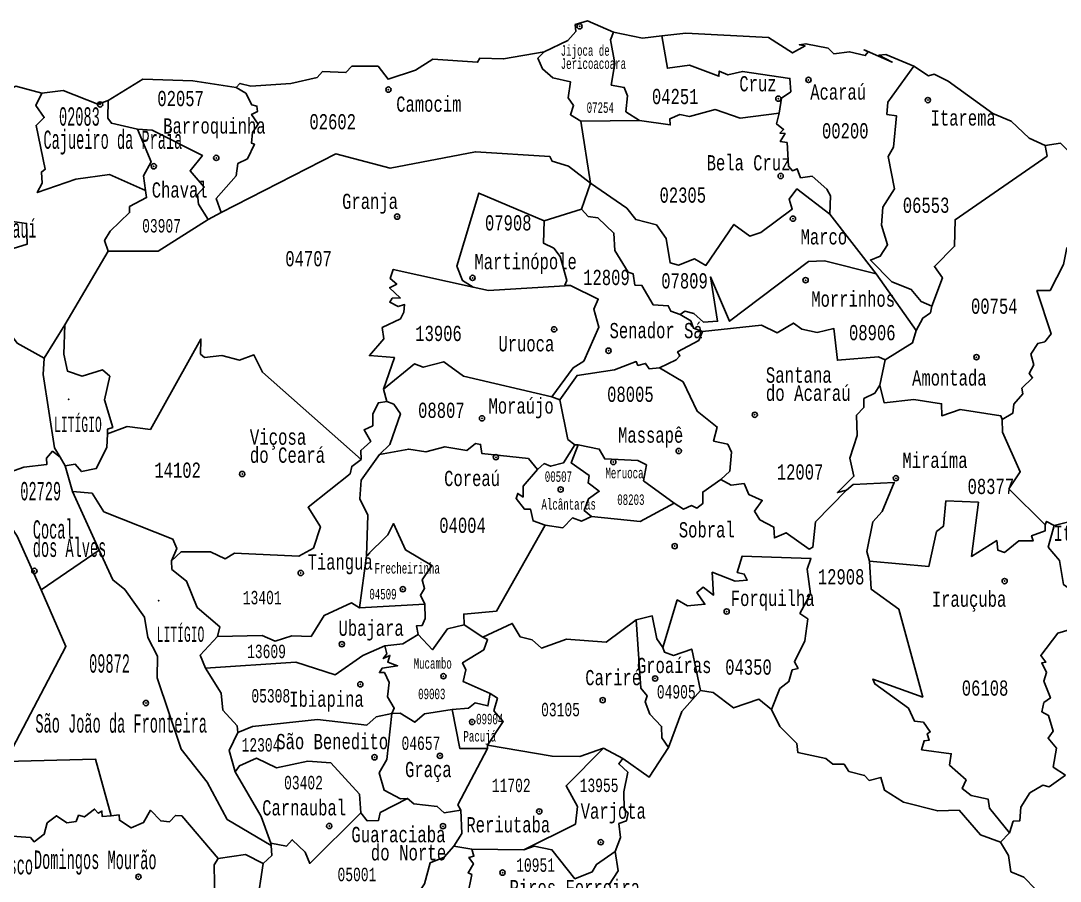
# Model space of a CAD drawing. Header units: millimetres. Extents: x 9851 to 10267, y 23387 to 23778.
# Drawn here: x 10176.03 to 10193.87, y 23682.18 to 23696.95 of the extents above; entities that cross this region are included whole.
import ezdxf
from ezdxf.enums import TextEntityAlignment as Align

# ---------------------------------------------------------------- set-up
doc = ezdxf.new("R2010")
doc.units = ezdxf.units.MM
doc.layers.add('3', color=7, linetype='Continuous')
doc.styles.add('MONOTXT', font='MONOTXT', dxfattribs={"height": 0.2})

# ---------------------------------------------------------------- blocks, each defined once
blk = doc.blocks.new('SEDE')
at = {"layer": '3', "color": 7, "linetype": 'Continuous'}
blk.add_circle((0, 0), 0.00451, dxfattribs=at)

msp = doc.modelspace()

# ---------------------------------------------------------------- linework, layer by layer
at = {"color": 7, "linetype": 'Continuous'}
for p, q in [((10186.653, 23695.242), (10185.644, 23695.23)), ((10185.644, 23695.23), (10185.807, 23694.163)), ((10185.653, 23693.717), (10185.807, 23694.163)), ((10179.244, 23693.543), (10179.469, 23693.659)), ((10185.016, 23693.516), (10185.653, 23693.717)), ((10189.918, 23693.634), (10190.714, 23692.607)), ((10176.784, 23691.733), (10177.531, 23692.999)), ((10190.714, 23692.607), (10191.402, 23691.636)), ((10176.784, 23691.733), (10176.429, 23691.159)), ((10190.779, 23690.696), (10190.867, 23691.131)), ((10182.315, 23690.414), (10182.255, 23690.627)), ((10185.147, 23690.495), (10185.283, 23690.447)), ((10185.538, 23689.673), (10185.598, 23689.673)), ((10176.704, 23689.462), (10176.793, 23689.314)), ((10176.918, 23688.872), (10176.793, 23689.314)), ((10176.918, 23688.872), (10177.374, 23687.863)), ((10194.793, 23688.543), (10193.768, 23688.289)), ((10176.377, 23687.182), (10177.374, 23687.863)), ((10181.842, 23686.875), (10181.965, 23687.765)), ((10181.842, 23686.875), (10182.964, 23686.934)), ((10183.642, 23686.582), (10183.961, 23686.372)), ((10184.041, 23684.455), (10184.039, 23684.517)), ((10186.366, 23684.288), (10186.035, 23684.461)), ((10192.851, 23682.85), (10193.001, 23683.012)), ((10180.329, 23682.794), (10180.32, 23682.835)), ((10183.77, 23682.729), (10183.465, 23682.78)), ((10184.665, 23682.72), (10183.77, 23682.729)), ((10180.063, 23681.64), (10180.193, 23682.483))]:
    msp.add_line(p, q, dxfattribs=at)
for points in [[(10185.017, 23696.419), (10185.419, 23696.616), (10185.558, 23696.771), (10185.548, 23696.887), (10185.759, 23696.953), (10186.206, 23696.755)], [(10186.653, 23695.242), (10186.414, 23695.391), (10186.445, 23695.662), (10186.39, 23695.808), (10186.165, 23695.85), (10186.23, 23696.221), (10186.153, 23696.627), (10186.206, 23696.755)], [(10186.206, 23696.755), (10186.705, 23696.657), (10187.033, 23696.694)], [(10187.033, 23696.694), (10187.445, 23696.742), (10188.868, 23696.668), (10189.277, 23696.402), (10189.494, 23696.522), (10189.396, 23696.542), (10189.507, 23696.559), (10189.889, 23696.484), (10189.988, 23696.388), (10190.258, 23696.422), (10190.527, 23696.356), (10190.578, 23696.417), (10190.506, 23696.452), (10190.753, 23696.344), (10190.991, 23696.244), (10190.76, 23696.363), (10190.879, 23696.372), (10191.359, 23696.174)], [(10187.033, 23696.694), (10187.13, 23696.139), (10187.511, 23696.188), (10188.015, 23696.001), (10188.02, 23696.088), (10188.168, 23696.024), (10188.418, 23696.083), (10189.232, 23695.963), (10189.25, 23695.735), (10189.088, 23695.622), (10189.049, 23695.366)], [(10179.726, 23695.81), (10179.792, 23695.878), (10179.976, 23695.832), (10180.664, 23695.876), (10181.12, 23695.98), (10181.21, 23696.082), (10181.611, 23696.063), (10181.713, 23696.176), (10182.163, 23696.174), (10182.335, 23695.949), (10182.805, 23696.104), (10183.104, 23696.291), (10183.87, 23696.242), (10183.911, 23696.313), (10184.319, 23696.298), (10185.017, 23696.419)], [(10185.017, 23696.419), (10184.907, 23696.313), (10184.983, 23696.126), (10185.164, 23695.972), (10185.469, 23695.903), (10185.426, 23695.631), (10185.518, 23695.499), (10185.464, 23695.34), (10185.644, 23695.23)], [(10191.359, 23696.174), (10190.915, 23695.558), (10190.897, 23695.344), (10191.063, 23695.32), (10191.012, 23694.781), (10190.921, 23694.622), (10191.028, 23694.068), (10190.83, 23693.752), (10190.808, 23693.445), (10190.91, 23693.107), (10190.784, 23692.911), (10190.614, 23692.843), (10190.981, 23692.471), (10191.315, 23692.34), (10191.485, 23692.135), (10191.667, 23692.055)], [(10191.359, 23696.174), (10191.614, 23696.008), (10191.707, 23696.037), (10191.947, 23695.917), (10192.716, 23695.36), (10193.029, 23695.228), (10193.34, 23694.939), (10193.617, 23694.814)], [(10174.046, 23696.003), (10174.21, 23695.994), (10174.257, 23696.078), (10174.852, 23695.733), (10175.167, 23695.814), (10175.422, 23695.699), (10175.652, 23695.684), (10175.943, 23695.83), (10176.391, 23695.708)], [(10177.529, 23695.584), (10178.126, 23695.952), (10178.984, 23695.924), (10179.726, 23695.81)], [(10179.726, 23695.81), (10179.894, 23695.709), (10179.994, 23695.508), (10180.084, 23695.489), (10180.093, 23695.395), (10179.992, 23695.346), (10180.107, 23695.175), (10180.005, 23695.036), (10179.988, 23694.853), (10180.04, 23694.834), (10179.92, 23694.585), (10179.757, 23694.505), (10179.726, 23694.291), (10179.385, 23693.9), (10179.469, 23693.659)], [(10176.391, 23695.708), (10176.29, 23695.5), (10176.433, 23695.29), (10176.291, 23695.156), (10176.45, 23694.404), (10176.383, 23694.354), (10176.395, 23694.164), (10176.312, 23694.003), (10176.972, 23694.231), (10177.553, 23694.312), (10178.173, 23694.037)], [(10177.529, 23695.584), (10177.352, 23695.522), (10176.758, 23695.757), (10176.391, 23695.708)], [(10178.032, 23695.09), (10177.585, 23695.193), (10177.526, 23695.282), (10177.529, 23695.584)], [(10189.049, 23695.366), (10188.377, 23695.278), (10187.948, 23695.427), (10187.508, 23695.311), (10187.344, 23695.343), (10187.172, 23695.27), (10187.178, 23695.166), (10186.653, 23695.242)], [(10189.049, 23695.366), (10189.003, 23695.182), (10189.125, 23695.089), (10189.062, 23695.026), (10189.15, 23695.017), (10189.068, 23694.881), (10189.183, 23694.861), (10189.206, 23694.458), (10189.279, 23694.376), (10189.356, 23694.413), (10189.416, 23694.257), (10189.617, 23694.284), (10189.865, 23694.063), (10189.928, 23693.948), (10189.918, 23693.634)], [(10178.173, 23694.037), (10178.135, 23694.29), (10178.265, 23694.532), (10178.032, 23695.09)], [(10178.032, 23695.09), (10178.283, 23695.072), (10179.148, 23694.639), (10178.937, 23694.379), (10179.178, 23694.096), (10179.064, 23693.97), (10179.081, 23693.803), (10179.244, 23693.543)], [(10175.741, 23692.369), (10175.545, 23692.603), (10175.71, 23692.715), (10175.504, 23692.832), (10175.505, 23692.924), (10176.138, 23693.117), (10176.13, 23693.473), (10174.835, 23693.653), (10174.722, 23694.171), (10174.169, 23694.631), (10173.716, 23694.796)], [(10185.807, 23694.163), (10185.43, 23694.457), (10185.151, 23694.542), (10185.113, 23694.621), (10183.833, 23694.704), (10182.37, 23694.42), (10181.437, 23694.671), (10179.469, 23693.659)], [(10193.617, 23694.814), (10193.652, 23694.63), (10192.069, 23693.537), (10192.059, 23693.081), (10191.714, 23692.735), (10191.85, 23692.539), (10191.667, 23692.055)], [(10193.617, 23694.814), (10193.877, 23694.85), (10194.175, 23694.546), (10194.369, 23694.581), (10194.529, 23694.52), (10194.797, 23694.102), (10195.172, 23694.013), (10195.373, 23693.89)], [(10177.531, 23692.999), (10177.469, 23693.181), (10177.564, 23693.343), (10177.897, 23693.659), (10177.898, 23693.764), (10178.189, 23693.917), (10178.173, 23694.037)], [(10183.797, 23692.38), (10183.615, 23692.492), (10183.513, 23692.738), (10183.892, 23693.995), (10185.016, 23693.516)], [(10185.807, 23694.163), (10186.433, 23693.733), (10186.586, 23693.539), (10186.941, 23693.451), (10187.11, 23693.216), (10187.176, 23692.797), (10187.323, 23692.754), (10187.596, 23692.865), (10187.79, 23692.752), (10188.271, 23693.456), (10188.544, 23693.257), (10188.736, 23693.316), (10189.272, 23693.717), (10189.222, 23693.891), (10189.354, 23694.067), (10189.918, 23693.634)], [(10195.373, 23693.89), (10194.927, 23693.122), (10194.675, 23693.189), (10194.48, 23693.335), (10194.335, 23693.184), (10193.988, 23693.052), (10193.927, 23692.77), (10193.698, 23692.32), (10193.473, 23692.321), (10193.719, 23691.575), (10193.608, 23691.44), (10193.488, 23691.414), (10193.368, 23691.229), (10193.419, 23691.044), (10193.341, 23690.896), (10193.399, 23690.825), (10193.217, 23690.646), (10193.234, 23690.55), (10193.079, 23690.369), (10193.058, 23690.215), (10192.874, 23690.107)], [(10185.653, 23693.717), (10185.77, 23693.595), (10185.936, 23693.572), (10186.211, 23693.308), (10186.228, 23693.011), (10186.458, 23692.639), (10186.54, 23692.608), (10186.573, 23692.414), (10186.693, 23692.408), (10186.883, 23692.078), (10187.144, 23692.059), (10187.186, 23691.966), (10187.351, 23691.91)], [(10177.531, 23692.999), (10178.386, 23692.996), (10179.244, 23693.543)], [(10185.016, 23693.516), (10185.005, 23693.132), (10185.179, 23693.05), (10185.287, 23692.903), (10185.403, 23692.495), (10185.37, 23692.413), (10185.466, 23692.405)], [(10190.714, 23692.607), (10189.828, 23692.83), (10189.55, 23692.82), (10188.196, 23691.794), (10187.868, 23692.554), (10187.99, 23691.794), (10187.752, 23691.779), (10187.586, 23691.926), (10187.429, 23691.966), (10187.351, 23691.91)], [(10182.255, 23690.627), (10182.444, 23691.171), (10182.015, 23691.203), (10182.26, 23691.493), (10182.234, 23691.685), (10182.547, 23691.835), (10182.604, 23691.949), (10182.619, 23692.079), (10182.506, 23692.045), (10182.363, 23692.121), (10182.405, 23692.189), (10182.544, 23692.195), (10182.36, 23692.368), (10182.484, 23692.433), (10182.368, 23692.529), (10182.423, 23692.683), (10183.797, 23692.38)], [(10176.429, 23691.159), (10175.97, 23691.418), (10175.684, 23691.802), (10175.817, 23691.993), (10175.828, 23692.39), (10175.741, 23692.369)], [(10183.797, 23692.38), (10184.06, 23692.32), (10185.466, 23692.405)], [(10185.466, 23692.405), (10185.944, 23692.174), (10185.865, 23692.001), (10185.955, 23691.694), (10185.694, 23691.11), (10185.513, 23690.992), (10185.147, 23690.495)], [(10191.402, 23691.636), (10191.514, 23691.849), (10191.649, 23691.94), (10191.667, 23692.055)], [(10187.733, 23691.616), (10187.578, 23691.674), (10187.533, 23691.8), (10187.351, 23691.91)], [(10177.519, 23689.863), (10177.519, 23689.943), (10177.609, 23689.972), (10177.467, 23690.443), (10177.558, 23690.85), (10177.435, 23690.961), (10177.083, 23690.849), (10176.833, 23690.934), (10176.768, 23691.228), (10176.784, 23691.733)], [(10190.867, 23691.131), (10190.751, 23691.182), (10190.048, 23691.123), (10189.988, 23691.669), (10189.699, 23691.601), (10189.435, 23691.656), (10189.297, 23691.761), (10189.015, 23691.597), (10188.743, 23691.725), (10187.733, 23691.616)], [(10177.519, 23689.863), (10177.858, 23689.984), (10178.254, 23689.937), (10179.122, 23691.487), (10179.117, 23691.231), (10179.185, 23691.172), (10179.479, 23691.206), (10179.782, 23691.124), (10180.033, 23691.215), (10180.178, 23690.917), (10181.871, 23689.422)], [(10186.992, 23690.994), (10187.279, 23691.133), (10187.344, 23691.198), (10187.306, 23691.267), (10187.667, 23691.463), (10187.733, 23691.616)], [(10190.867, 23691.131), (10191.337, 23691.423), (10191.402, 23691.636)], [(10176.429, 23691.159), (10176.415, 23690.878), (10176.606, 23689.622), (10176.704, 23689.462)], [(10182.255, 23690.627), (10182.789, 23691.061), (10182.938, 23691.004), (10183.291, 23691.098), (10183.632, 23690.852), (10185.147, 23690.495)], [(10185.283, 23690.447), (10185.58, 23690.864), (10186.219, 23690.959), (10186.594, 23691.101), (10186.625, 23691.036), (10186.755, 23691.071), (10186.814, 23690.978), (10186.992, 23690.994)], [(10186.992, 23690.994), (10187.398, 23690.751), (10187.643, 23690.248), (10187.985, 23689.978), (10187.922, 23689.732), (10188.165, 23689.686), (10188.23, 23689.546), (10188.202, 23689.22), (10188.049, 23689.076)], [(10190.205, 23688.896), (10190.049, 23688.853), (10190.331, 23689.131), (10190.26, 23689.442), (10190.385, 23689.832), (10190.376, 23690.18), (10190.5, 23690.315), (10190.504, 23690.465), (10190.69, 23690.558), (10190.779, 23690.696)], [(10190.779, 23690.696), (10190.851, 23690.393), (10191.359, 23690.451), (10191.836, 23690.378), (10191.839, 23690.17), (10192.155, 23690.277), (10192.855, 23690.167), (10192.874, 23690.107)], [(10185.283, 23690.447), (10185.423, 23689.766), (10185.538, 23689.673)], [(10181.871, 23689.422), (10181.866, 23689.576), (10182.037, 23689.731), (10181.924, 23689.929), (10182.071, 23690), (10182.072, 23690.205), (10182.169, 23690.395), (10182.315, 23690.414)], [(10182.315, 23690.414), (10182.432, 23690.369), (10182.547, 23690.204), (10182.367, 23689.679), (10182.185, 23689.507)], [(10192.874, 23690.107), (10192.881, 23689.889), (10193.188, 23689.206), (10192.994, 23688.918), (10193.613, 23688.299)], [(10176.793, 23689.314), (10176.963, 23689.339), (10177.072, 23689.212), (10177.324, 23689.264), (10177.508, 23689.624), (10177.519, 23689.863)], [(10176.704, 23689.462), (10176.576, 23689.562), (10176.471, 23689.443), (10176.476, 23689.332), (10176.082, 23689.29), (10175.578, 23689.112), (10175.73, 23688.877), (10175.621, 23688.761), (10175.529, 23688.768)], [(10182.185, 23689.507), (10182.689, 23689.598), (10182.983, 23689.552), (10183.311, 23689.638), (10183.685, 23689.575), (10183.838, 23689.692), (10183.922, 23689.68), (10183.943, 23689.524), (10184.743, 23689.438), (10184.898, 23689.249)], [(10184.898, 23689.249), (10185.013, 23689.351), (10185.125, 23689.304), (10185.349, 23689.365), (10185.538, 23689.673)], [(10185.598, 23689.673), (10185.479, 23689.362), (10185.786, 23689.144), (10185.767, 23689.018), (10185.96, 23688.876), (10185.776, 23688.746), (10185.701, 23688.542), (10185.827, 23688.441)], [(10185.598, 23689.673), (10185.961, 23689.6), (10186.054, 23689.43), (10186.625, 23689.404), (10186.769, 23689.328), (10186.722, 23689.055), (10187.245, 23688.669)], [(10181.871, 23689.422), (10181.712, 23689.302), (10181.682, 23689.175), (10180.961, 23688.601), (10181.172, 23688.262), (10181.052, 23687.898), (10180.803, 23687.758), (10179.699, 23687.81), (10179.538, 23687.715), (10179.289, 23687.835), (10178.78, 23687.837), (10178.619, 23687.68)], [(10181.965, 23687.765), (10181.99, 23688.466), (10181.848, 23688.744), (10181.873, 23689.066), (10182.185, 23689.507)], [(10184.898, 23689.249), (10184.652, 23688.964), (10184.652, 23688.775), (10184.562, 23688.838), (10184.533, 23688.751), (10184.676, 23688.57), (10184.78, 23688.566), (10184.825, 23688.365), (10185.034, 23688.294)], [(10187.245, 23688.669), (10187.409, 23688.57), (10187.542, 23688.629), (10187.637, 23688.583), (10187.738, 23688.662), (10187.738, 23688.861), (10188.049, 23689.076)], [(10188.049, 23689.076), (10188.224, 23688.977), (10188.445, 23689.007), (10188.529, 23688.819), (10188.758, 23688.717), (10188.623, 23688.534), (10188.714, 23688.385), (10188.955, 23688.259), (10188.967, 23688.073), (10189.167, 23688.161), (10189.562, 23687.882), (10189.624, 23687.914), (10189.675, 23688.349), (10190.205, 23688.896)], [(10190.205, 23688.896), (10190.321, 23688.991), (10191.024, 23689.027), (10190.817, 23688.528), (10190.655, 23688.347), (10190.551, 23687.838), (10190.601, 23687.673)], [(10178.619, 23687.68), (10178.706, 23687.89), (10178.642, 23688.05), (10177.457, 23688.523), (10177.253, 23688.84), (10176.918, 23688.872)], [(10175.529, 23688.768), (10175.965, 23688.103), (10176.377, 23687.182)], [(10185.827, 23688.441), (10186.662, 23688.355), (10187.245, 23688.669)], [(10190.601, 23687.673), (10191.617, 23687.582), (10191.75, 23688.181), (10191.867, 23688.274), (10191.911, 23688.709), (10192.468, 23688.687), (10192.353, 23687.755), (10192.784, 23688.029), (10192.8, 23687.866), (10192.914, 23687.826), (10193.164, 23688.024), (10193.408, 23688.023), (10193.382, 23688.11), (10193.615, 23688.196), (10193.613, 23688.299)], [(10182.964, 23686.934), (10182.889, 23687.089), (10182.962, 23687.206), (10182.92, 23687.353), (10183.086, 23687.602), (10182.631, 23687.867), (10182.429, 23688.32), (10182.33, 23688.124), (10181.965, 23687.765)], [(10185.034, 23688.294), (10184.194, 23686.814), (10183.633, 23686.765), (10183.642, 23686.582)], [(10185.034, 23688.294), (10185.337, 23688.249), (10185.502, 23688.417), (10185.657, 23688.359), (10185.827, 23688.441)], [(10193.613, 23688.299), (10193.638, 23688.358), (10193.768, 23688.289)], [(10193.768, 23688.289), (10193.665, 23687.912), (10193.861, 23687.688), (10193.932, 23687.272), (10194.219, 23687.06), (10194.337, 23686.586)], [(10177.374, 23687.863), (10177.609, 23687.352), (10177.815, 23687.186), (10178.152, 23686.713), (10178.208, 23686.366), (10178.376, 23686.046), (10178.371, 23685.669), (10178.78, 23684.447), (10179.231, 23683.878), (10179.572, 23683.241), (10180.329, 23682.794)], [(10187.053, 23686.19), (10187.299, 23687.009), (10187.475, 23686.91), (10187.774, 23686.936), (10187.637, 23687.138), (10187.743, 23687.227), (10187.924, 23687.091), (10187.901, 23687.483), (10188.295, 23687.329), (10188.501, 23687.349), (10188.45, 23687.453), (10188.328, 23687.479), (10188.414, 23687.761), (10189.594, 23687.722), (10189.529, 23687.535), (10189.587, 23687.114), (10189.405, 23686.777), (10189.542, 23686.684), (10189.492, 23686.308), (10189.31, 23685.944), (10189.373, 23685.833), (10189.272, 23685.806), (10189.213, 23685.608), (10189.058, 23685.488), (10188.916, 23685.126)], [(10178.619, 23687.68), (10178.621, 23687.534), (10178.876, 23687.333), (10179.057, 23686.881), (10179.444, 23686.548), (10179.407, 23686.379)], [(10190.601, 23687.673), (10190.628, 23687.191), (10191.101, 23686.849), (10191.513, 23685.34), (10190.659, 23685.649), (10190.689, 23685.566), (10191.267, 23685.148), (10191.374, 23684.925), (10191.524, 23684.912), (10191.642, 23684.742), (10191.587, 23684.709), (10191.626, 23684.602), (10191.536, 23684.592), (10191.494, 23684.436), (10192.002, 23684.369), (10191.974, 23684.173), (10192.258, 23683.918), (10192.192, 23683.769), (10192.345, 23683.649), (10192.637, 23683.586), (10192.657, 23683.431), (10193.001, 23683.012)], [(10176.377, 23687.182), (10176.805, 23686.21), (10175.767, 23684.233)], [(10179.407, 23686.379), (10180.173, 23686.4), (10180.398, 23686.302), (10180.685, 23686.39), (10181.013, 23686.379), (10181.235, 23686.741), (10181.709, 23686.961), (10181.842, 23686.875)], [(10182.964, 23686.934), (10182.969, 23686.688), (10182.918, 23686.57), (10182.823, 23686.565), (10182.853, 23686.416)], [(10186.591, 23686.666), (10186.87, 23686.733), (10186.95, 23686.338), (10187.053, 23686.19)], [(10182.853, 23686.416), (10183.097, 23686.152), (10183.357, 23686.515), (10183.642, 23686.582)], [(10183.961, 23686.372), (10184.465, 23686.606), (10184.603, 23686.374), (10184.806, 23686.322), (10184.969, 23686.182), (10185.395, 23686.333), (10186.079, 23686.286), (10186.591, 23686.666)], [(10186.591, 23686.666), (10186.676, 23685.493), (10186.782, 23685.362), (10186.75, 23685.259), (10186.826, 23685.048), (10187.03, 23684.836), (10187.032, 23684.643), (10187.15, 23684.473)], [(10194.337, 23686.586), (10193.83, 23686.436), (10193.538, 23686.057), (10193.628, 23685.942), (10193.557, 23685.927), (10193.639, 23685.763), (10193.59, 23685.616), (10193.704, 23685.327), (10193.592, 23685.247), (10193.558, 23685.085), (10193.673, 23685.026), (10193.754, 23684.758), (10193.665, 23684.636), (10193.808, 23684.463), (10193.752, 23684.14), (10193.966, 23684.001)], [(10179.407, 23686.379), (10179.109, 23686.063), (10179.201, 23685.84)], [(10182.278, 23686.223), (10182.589, 23686.255), (10182.853, 23686.416)], [(10183.961, 23686.372), (10184.044, 23686.328), (10183.979, 23686.153), (10183.614, 23685.93), (10183.668, 23685.809), (10183.621, 23685.609), (10184.088, 23685.404)], [(10179.201, 23685.84), (10180.75, 23685.939), (10181.428, 23685.72), (10181.902, 23686.054), (10182.278, 23686.223)], [(10182.278, 23686.223), (10182.315, 23686.083), (10182.253, 23686.001), (10182.366, 23686.056), (10182.329, 23685.94), (10182.499, 23685.878), (10182.236, 23685.839), (10182.185, 23685.761), (10182.271, 23685.76), (10182.354, 23685.589), (10182.327, 23685.347), (10182.441, 23685.153), (10182.399, 23685.056)], [(10187.053, 23686.19), (10187.082, 23686.11), (10187.232, 23686.055), (10187.548, 23686.166), (10187.699, 23685.455)], [(10179.201, 23685.84), (10179.472, 23685.409), (10179.5, 23685.118), (10179.746, 23684.845), (10179.756, 23684.731)], [(10187.699, 23685.455), (10187.379, 23685.093), (10187.15, 23684.473)], [(10187.699, 23685.455), (10187.918, 23685.421), (10188.267, 23685.156), (10188.701, 23685.304), (10188.916, 23685.126)], [(10183.433, 23685.127), (10183.714, 23685.153), (10183.828, 23685.241), (10184.049, 23685.188), (10184.088, 23685.404)], [(10184.088, 23685.404), (10184.211, 23685.323), (10184.153, 23685.103), (10184.31, 23684.921), (10184.039, 23684.517)], [(10182.399, 23685.056), (10182.545, 23685.062), (10182.795, 23684.908), (10182.961, 23685.053), (10183.433, 23685.127)], [(10183.433, 23685.127), (10183.568, 23684.455), (10184.041, 23684.455)], [(10188.916, 23685.126), (10189.062, 23684.837), (10189.349, 23684.546), (10189.367, 23684.391), (10189.847, 23684.284), (10189.972, 23684.187), (10190.163, 23684.186), (10190.245, 23684.065), (10190.515, 23683.996), (10190.594, 23683.911), (10190.794, 23683.96), (10190.858, 23683.741), (10191.185, 23683.534), (10191.77, 23683.386), (10192.136, 23683.399), (10192.503, 23682.973), (10192.851, 23682.85)], [(10179.756, 23684.731), (10180.007, 23684.833), (10181.121, 23684.957), (10181.969, 23684.859), (10182.133, 23685.004), (10182.399, 23685.056)], [(10182.399, 23685.056), (10182.312, 23684.269), (10182.179, 23684.039), (10182.267, 23683.74), (10182.546, 23683.594), (10182.67, 23683.602)], [(10179.708, 23684.059), (10179.606, 23684.421), (10179.756, 23684.731)], [(10183.584, 23683.398), (10183.532, 23683.492), (10184.041, 23684.455)], [(10186.035, 23684.461), (10185.628, 23684.322), (10185.151, 23684.326), (10184.039, 23684.517)], [(10184.665, 23682.72), (10185.551, 23683.161), (10185.589, 23683.461), (10185.391, 23683.815), (10186.035, 23684.461)], [(10186.366, 23684.288), (10186.816, 23683.963), (10187.15, 23684.473)], [(10177.58, 23683.3), (10177.31, 23684.277), (10175.767, 23684.233)], [(10179.708, 23684.059), (10179.782, 23684.162), (10180.076, 23684.291), (10180.419, 23684.127), (10180.96, 23684.238), (10181.35, 23684.212), (10181.844, 23683.674), (10181.865, 23683.351)], [(10186.234, 23682.687), (10186.327, 23682.931), (10186.298, 23683.169), (10186.427, 23683.213), (10186.454, 23683.351), (10186.389, 23683.411), (10186.381, 23683.712), (10186.449, 23684.049), (10186.294, 23684.192), (10186.366, 23684.288)], [(10180.32, 23682.835), (10180.157, 23683.292), (10179.708, 23684.059)], [(10193.001, 23683.012), (10193.067, 23683.209), (10193.181, 23683.218), (10193.198, 23683.451), (10193.354, 23683.695), (10193.574, 23683.831), (10193.683, 23683.8), (10193.966, 23684.001)], [(10182.67, 23683.602), (10182.199, 23683.358), (10182.17, 23683.221), (10181.975, 23683.216), (10181.865, 23683.351)], [(10183.584, 23683.398), (10183.296, 23683.355), (10183.179, 23683.462), (10182.777, 23683.508), (10182.67, 23683.602)], [(10177.58, 23683.3), (10177.427, 23683.288), (10177.423, 23683.384), (10177.36, 23683.345), (10177.295, 23683.419), (10177.122, 23683.282), (10177.022, 23683.313), (10176.978, 23683.205), (10176.819, 23683.179), (10176.64, 23683.304), (10176.483, 23683.179), (10176.432, 23682.986), (10176.257, 23682.856), (10176.196, 23682.928), (10175.801, 23682.956), (10175.733, 23683.024)], [(10179.417, 23682.571), (10178.796, 23683.299), (10178.684, 23683.31), (10178.58, 23683.2), (10178.433, 23683.213), (10178.258, 23683.398), (10178.138, 23683.186), (10177.927, 23683.094), (10177.723, 23683.226), (10177.717, 23683.317), (10177.58, 23683.3)], [(10180.32, 23682.835), (10180.589, 23682.783), (10180.69, 23682.891), (10180.913, 23682.677), (10180.991, 23682.486), (10181.865, 23683.351)], [(10183.465, 23682.78), (10183.599, 23682.997), (10183.584, 23683.398)], [(10180.193, 23682.483), (10180.337, 23682.618), (10180.329, 23682.794)], [(10182.961, 23681.314), (10183.006, 23681.464), (10182.785, 23681.645), (10182.83, 23681.935), (10182.961, 23682.133), (10183.055, 23682.497), (10183.297, 23682.591), (10183.465, 23682.78)], [(10186.234, 23682.687), (10185.913, 23682.468), (10185.841, 23682.338), (10185.543, 23682.221), (10185.146, 23682.718), (10184.842, 23682.782), (10184.665, 23682.72)], [(10193.451, 23682.04), (10193.248, 23682.248), (10193.028, 23682.341), (10192.988, 23682.62), (10192.851, 23682.85)], [(10175.862, 23681.733), (10175.978, 23681.691), (10175.99, 23681.764), (10176.187, 23681.854), (10176.622, 23681.652), (10176.355, 23681.569), (10176.477, 23681.156), (10176.444, 23680.984), (10176.592, 23681.03), (10176.798, 23680.352), (10176.916, 23680.359), (10177.104, 23681.426), (10178.36, 23681.028), (10178.321, 23681.345), (10179.364, 23681.5), (10179.348, 23682.461), (10179.417, 23682.571)], [(10180.193, 23682.483), (10179.887, 23682.635), (10179.417, 23682.571)], [(10185.97, 23681.859), (10185.165, 23681.653), (10184.951, 23681.726), (10184.466, 23681.735), (10184.239, 23681.885), (10184.033, 23681.792), (10183.699, 23681.927), (10183.772, 23682.294), (10183.708, 23682.324), (10183.8, 23682.478), (10183.723, 23682.585), (10183.807, 23682.611), (10183.77, 23682.729)], [(10186.234, 23682.687), (10186.284, 23682.356), (10186.125, 23682.113)]]:
    msp.add_lwpolyline(points, dxfattribs=at)
for p in [(10185.622, 23696.857), (10182.341, 23695.771), (10189.552, 23695.938), (10189.035, 23695.616), (10177.391, 23695.516), (10191.602, 23695.591), (10179.385, 23694.599), (10178.313, 23694.455), (10189.074, 23694.288), (10182.491, 23693.591), (10189.285, 23693.555), (10183.785, 23692.538), (10189.502, 23692.499), (10185.185, 23691.655), (10186.119, 23691.288), (10192.435, 23691.177), (10176.849, 23690.455), (10183.947, 23690.127), (10188.63, 23690.188), (10187.324, 23689.566), (10184.185, 23689.46), (10186.202, 23689.377), (10179.83, 23689.171), (10191.052, 23689.099), (10185.297, 23688.905), (10187.255, 23687.932), (10176.263, 23687.507), (10180.835, 23687.471), (10192.919, 23687.332), (10182.588, 23687.193), (10178.394, 23686.994), (10188.147, 23686.81), (10181.541, 23686.249), (10183.285, 23685.699), (10186.919, 23685.66), (10181.858, 23685.56), (10186.019, 23685.288), (10178.177, 23685.238), (10183.777, 23684.913), (10182.102, 23684.307), (10183.224, 23684.332), (10184.93, 23683.377), (10181.324, 23683.127), (10183.277, 23683.124), (10185.985, 23682.849), (10178.049, 23682.255), (10184.299, 23682.327)]:
    msp.add_point(p, dxfattribs=at)

# ---------------------------------------------------------------- block references
for p, xscale, yscale, zscale, rotation in [((10185.622, 23696.857), 10, 10, 10, 0.02534644652650035), ((10189.552, 23695.938), 10, 10, 10, 0.01840952488663569), ((10182.341, 23695.771), 10, 10, 10, 0.06910238837475625), ((10189.035, 23695.616), 10, 10, 10, 0.02881490708048835), ((10191.602, 23695.591), 10, 10, 10, 0.01173940741379594), ((10177.391, 23695.516), 10.00001649075747, 10.00001649075747, 10, 0.1040537255015626), ((10179.385, 23694.599), 10.00001858283742, 10.00001858283742, 10, 0.1104570162806323), ((10178.313, 23694.455), 10.00002176042154, 10.00002176042154, 10, 0.1195283401230538), ((10189.074, 23694.288), 10, 10, 10, 0.0570961906845488), ((10182.491, 23693.591), 10.00001930795293, 10.00001930795293, 10, 0.1125914459350631), ((10189.285, 23693.555), 10, 10, 10, 0.0715036272183056), ((10183.785, 23692.538), 9.999977793379422, 9.999977793379422, 10, 0.1264658197083181), ((10189.502, 23692.499), 10.00001313015798, 10.00001313015798, 10, 0.09284796047994638), ((10185.185, 23691.655), 9.999981744775654, 9.999981744775654, 10, 0.1363375882852928), ((10186.119, 23691.288), 9.999982750812059, 9.999982750812059, 10, 0.1387388280889243), ((10192.435, 23691.177), 10.00001615422052, 10.00001615422052, 10, 0.1029865101146922), ((10183.947, 23690.127), 10, 10, 10, 0.1744905584542221), ((10188.63, 23690.188), 9.99998635048948, 9.99998635048948, 10, 0.1470097614072639), ((10187.324, 23689.566), 10, 10, 10, 0.1675536653056191), ((10184.185, 23689.46), 10, 10, 10, 0.1867635105964102), ((10186.202, 23689.377), 10, 10, 10, 0.1774253963350736), ((10179.83, 23689.171), 9.999976952792723, 9.999976952792723, 10, 0.2145119885451896), ((10191.052, 23689.099), 10, 10, 10, 0.1560811005696178), ((10185.297, 23688.905), 10, 10, 10, 0.1920995714656762), ((10187.255, 23687.932), 10.00001540015654, 10.00001540015654, 10, 0.2017044725705652), ((10176.263, 23687.507), 10.00001184689354, 10.00001184689354, 10, 0.2625364498735109), ((10180.835, 23687.471), 10, 10, 10, 0.2427931010285445), ((10182.588, 23687.193), 10, 10, 10, 0.2398582738668646), ((10192.919, 23687.332), 9.999999999999998, 9.999999999999998, 9.999999999999998, 0.183295069288246), ((10188.147, 23686.81), 9.999980661760393, 9.999980661760393, 10, 0.2201148591923117), ((10181.541, 23686.249), 10.00001248798367, 10.00001248798367, 10, 0.2633368546243607), ((10181.858, 23685.56), 10.00002233851882, 10.00002233851882, 10, 0.2753429133782861), ((10183.285, 23685.699), 10.00001463904518, 10.00001463904518, 10, 0.2660048697164543), ((10186.919, 23685.66), 10, 10, 10, 0.2497299601364169), ((10178.177, 23685.238), 10, 10, 10, 0.2969551402880707), ((10186.019, 23685.288), 10.00001120775492, 10.00001120775492, 10, 0.2617360450201914), ((10183.777, 23684.913), 9.99997915395228, 9.99997915395228, 10, 0.2793462284425405), ((10182.102, 23684.307), 10, 10, 10, 0.2985559477241347), ((10183.224, 23684.332), 9.999999999999998, 9.999999999999998, 9.999999999999998, 0.2932199211386259), ((10184.93, 23683.377), 9.999999999999998, 9.999999999999998, 9.999999999999998, 0.304692371889151), ((10181.324, 23683.127), 10.00002061908045, 10.00002061908045, 10, 0.3244356015075572), ((10183.277, 23683.124), 10.00001306358783, 10.00001306358783, 10, 0.3166983988217357), ((10185.985, 23682.849), 10, 10, 10, 0.3105619884646332), ((10178.049, 23682.255), 10, 10, 10, 0.3529847505540721), ((10184.299, 23682.327), 9.999977499775824, 9.999977499775824, 10, 0.3279055258070006)]:
    msp.add_blockref('SEDE', p, dxfattribs=dict(at, xscale=xscale, yscale=yscale, zscale=zscale, rotation=rotation))

# ---------------------------------------------------------------- texts
at = {"color": 7, "linetype": 'Continuous', "style": 'MONOTXT'}
for s, height, rotation, width, p in [('Jijoca de ', 0.1801, 0.0288, 0.599997, (10185.298, 23696.352)), ('Jericoacoara', 0.18014, 0.0288, 0.599997, (10185.298, 23696.126)), ('Acara%%250', 0.2615, 360, 0.705887, (10189.582, 23695.599)), ('07254', 0.1799, 359.9818, 0.600003, (10185.744, 23695.372)), ('Granja', 0.2615, 360, 0.705885, (10181.546, 23693.722)), ('Martin%%243pole', 0.26155, 0, 0.705874, (10183.817, 23692.687)), ('Senador S%%225', 0.26158, 360, 0.705877, (10186.137, 23691.503)), ('Santana ', 0.2647, 359.9979, 0.705878, (10188.82, 23690.738)), ('do Acara%%250', 0.26473, 359.9979, 0.705878, (10188.82, 23690.427)), ('Mora%%250jo', 0.26161, 360, 0.705882, (10184.059, 23690.208)), ('Vi%%231osa ', 0.26408, 359.9976, 0.705884, (10179.962, 23689.673)), ('do Cear%%225 ', 0.26408, 359.9976, 0.705884, (10179.962, 23689.363)), ('Mira%%237ma', 0.26164, 0, 0.705889, (10191.164, 23689.275)), ('00507', 0.18, 359.9972, 0.599994, (10185.025, 23689.036)), ('Meruoca', 0.18, 359.9971, 0.600003, (10186.066, 23689.097)), ('08203', 0.18, 359.9988, 0.599997, (10186.269, 23688.64)), ('Alc%%226ntaras', 0.18002, 359.995, 0.599997, (10184.968, 23688.56)), ('Sobral', 0.2617, 0, 0.705877, (10187.326, 23688.082)), ('Tiangu%%225', 0.26169, 360, 0.705874, (10180.953, 23687.529)), ('Frecheirinha', 0.18004, 0.0031, 0.6, (10182.102, 23687.462)), ('04509', 0.18, 359.9824, 0.600003, (10182.013, 23687.018)), ('Ubajara', 0.2617, 0, 0.705877, (10181.484, 23686.393)), ('Mucambo', 0.1801, 359.9999, 0.599997, (10182.774, 23685.828)), ('09003', 0.1801, 359.9975, 0.600006, (10182.851, 23685.304)), ('09904', 0.1801, 0.0059, 0.6, (10183.846, 23684.873)), ('Pacuj%%225 ', 0.1801, 359.9947, 0.599997, (10183.628, 23684.578)), ('Varjota', 0.2618, 0, 0.705875, (10185.641, 23683.252))]:
    msp.add_text(s, height=height, rotation=rotation, dxfattribs=dict(at, width=width)).set_placement(p)
for s, height, rotation, width, p in [('Cruz', 0.2615, 0, 0.705885, (10189.004, 23695.741)), ('Bela Cruz', 0.2615, 0, 0.70588, (10189.242, 23694.384)), ('Massap%%234', 0.26162, 360, 0.705887, (10187.402, 23689.708)), ('Itapag%%233', 0.26167, 360, 0.705887, (10194.879, 23688.022)), ('Groa%%237ras', 0.26174, 359.9999, 0.70588, (10187.886, 23685.753)), ('S%%227o Benedito', 0.26178, 360, 0.705885, (10182.335, 23684.446)), ('Carnaubal', 0.2618, 360, 0.705883, (10181.614, 23683.309))]:
    msp.add_text(s, height=height, rotation=rotation, dxfattribs=dict(at, width=width)).set_placement(p, align=Align.RIGHT)
for s, height, rotation, width, p in [('04251', 0.2615, 360, 0.705878, (10187.264, 23695.653)), ('02057', 0.2615, 360, 0.705878, (10178.773, 23695.618)), ('02602', 0.2615, 360, 0.705887, (10181.384, 23695.22)), ('00200', 0.2615, 360, 0.705883, (10190.183, 23695.064)), ('02305', 0.2615, 360, 0.705879, (10187.394, 23693.96)), ('06553', 0.2615, 360, 0.705875, (10191.571, 23693.786)), ('03907', 0.2308, 360, 0.666667, (10178.446, 23693.433)), ('07908', 0.2615, 360, 0.705881, (10184.398, 23693.483)), ('04707', 0.2616, 360, 0.705884, (10180.97, 23692.868)), ('12809', 0.2616, 360, 0.705877, (10186.084, 23692.546)), ('07809', 0.2616, 360, 0.705888, (10187.424, 23692.488)), ('00754', 0.2615, 360, 0.705882, (10192.741, 23692.053)), ('13906', 0.2616, 0, 0.705884, (10183.201, 23691.585)), ('08906', 0.2616, 0, 0.705884, (10190.647, 23691.598)), ('08005', 0.2616, 0, 0.705884, (10186.495, 23690.54)), ('08807', 0.2616, 360, 0.705882, (10183.25, 23690.265)), ('14102', 0.2616, 0, 0.705882, (10178.722, 23689.237)), ('12007', 0.2616, 0, 0.705882, (10189.407, 23689.206)), ('08377', 0.2616, 360, 0.70588, (10192.682, 23688.958)), ('04004', 0.2617, 0, 0.705881, (10183.613, 23688.29)), ('12908', 0.2617, 360, 0.705877, (10190.112, 23687.406)), ('13401', 0.2309, 0, 0.666663, (10180.174, 23687.049)), ('13609', 0.2309, 0, 0.666663, (10180.248, 23686.125)), ('04350', 0.2617, 360, 0.705877, (10188.522, 23685.856)), ('06108', 0.2617, 360, 0.705879, (10192.583, 23685.496)), ('05308', 0.231, 360, 0.666667, (10180.321, 23685.363)), ('04905', 0.231, 0, 0.666667, (10187.282, 23685.431)), ('03105', 0.231, 359.995, 0.666667, (10185.295, 23685.126)), ('12304', 0.231, 0, 0.666667, (10180.153, 23684.52)), ('04657', 0.231, 359.9973, 0.666675, (10182.899, 23684.548)), ('03402', 0.231, 0, 0.666667, (10180.883, 23683.872)), ('11702', 0.231, 0, 0.666671, (10184.449, 23683.824)), ('13955', 0.231, 360, 0.666671, (10185.957, 23683.826)), ('10951', 0.231, 360, 0.666667, (10184.867, 23682.456)), ('05001', 0.2311, 360, 0.666671, (10181.8, 23682.295))]:
    msp.add_text(s, height=height, rotation=rotation, dxfattribs=dict(at, width=width)).set_placement(p, align=Align.MIDDLE)
for s, height, width, p in [('Camocim', 0.2615, 0.705878, (10182.475, 23695.653)), ('Itarema', 0.2615, 0.705884, (10191.648, 23695.415)), ('S%%227o Jo%%227o da Fronteira', 0.31516, 0.514287, (10176.28, 23685.046))]:
    msp.add_text(s, height=height, dxfattribs=dict(at, width=width)).set_placement(p, align=Align.TOP_LEFT)
for s, height, rotation, width, p in [('02083', 0.3148, 0, 0.514285, (10176.685, 23695.467)), ('Cajueiro da Praia', 0.31483, 0, 0.514285, (10176.419, 23695.069)), ('Chaval', 0.2615, 0, 0.705884, (10178.278, 23694.179)), ('Bom Princ%%237pio do Piau%%237', 0.30938, 359.9168, 0.51428, (10173.269, 23693.542)), ('Marco', 0.2615, 0, 0.705884, (10189.416, 23693.374)), ('Morrinhos', 0.2616, 360, 0.705884, (10189.6, 23692.305)), ('02729', 0.315, 360, 0.514285, (10176.021, 23689.034)), ('Cocal', 0.3148, 359.9977, 0.514285, (10176.236, 23688.377)), ('dos Alves', 0.3148, 359.9977, 0.514285, (10176.236, 23688.062)), ('09872', 0.3151, 0, 0.514289, (10177.202, 23686.075)), ('Carir%%233', 0.2617, 0.0156, 0.705888, (10185.72, 23685.806)), ('Lagoa de S%%227o Francisco', 0.31526, 360, 0.514283, (10173.153, 23682.612)), ('Domingos Mour%%227o', 0.31525, 359.8191, 0.514287, (10176.256, 23682.707)), ('Pires Ferreira', 0.26186, 360, 0.705881, (10184.42, 23682.199))]:
    msp.add_text(s, height=height, rotation=rotation, dxfattribs=dict(at, width=width)).set_placement(p, align=Align.TOP_LEFT)
at = {"color": 7, "linetype": 'Continuous', "style": 'MONOTXT', "width": 0.705883}
msp.add_text('Barroquinha', height=0.26149, rotation=360, dxfattribs=at).set_placement((10179.354, 23695.016), align=Align.CENTER)
at = {"color": 7, "linetype": 'Continuous', "style": 'MONOTXT', "width": 0.705884}
msp.add_text('Uruoca', height=0.2616, dxfattribs=at).set_placement((10185.188, 23691.538), align=Align.TOP_RIGHT)
at = {"color": 7, "linetype": 'Continuous', "style": 'MONOTXT'}
for s, height, rotation, width, p in [('Amontada', 0.2616, 0, 0.705882, (10192.609, 23690.951)), ('LIT%%205GIO', 0.26203, 360, 0.515997, (10177.42, 23690.155)), ('Corea%%250', 0.2616, 0, 0.705882, (10184.256, 23689.226)), ('Irau%%231uba', 0.2617, 0, 0.705876, (10192.948, 23687.153)), ('LIT%%205GIO', 0.26172, 360, 0.515995, (10179.181, 23686.551)), ('Ibiapina', 0.2618, 360, 0.705882, (10181.917, 23685.436)), ('Gra%%231a', 0.2618, 0.0004, 0.70588, (10183.426, 23684.228)), ('Reriutaba', 0.2618, 0, 0.705883, (10185.118, 23683.279)), ('Guaraciaba ', 0.2649, 359.9968, 0.705882, (10183.484, 23683.112)), ('do Norte', 0.2649, 359.9968, 0.705882, (10183.333, 23682.802))]:
    msp.add_text(s, height=height, rotation=rotation, dxfattribs=dict(at, width=width)).set_placement(p, align=Align.TOP_RIGHT)
at = {"color": 7, "linetype": 'Continuous', "style": 'MONOTXT', "width": 0.705882}
msp.add_text('Forquilha', height=0.2617, dxfattribs=at).set_placement((10188.218, 23686.905))

doc.saveas('drawing.dxf')
